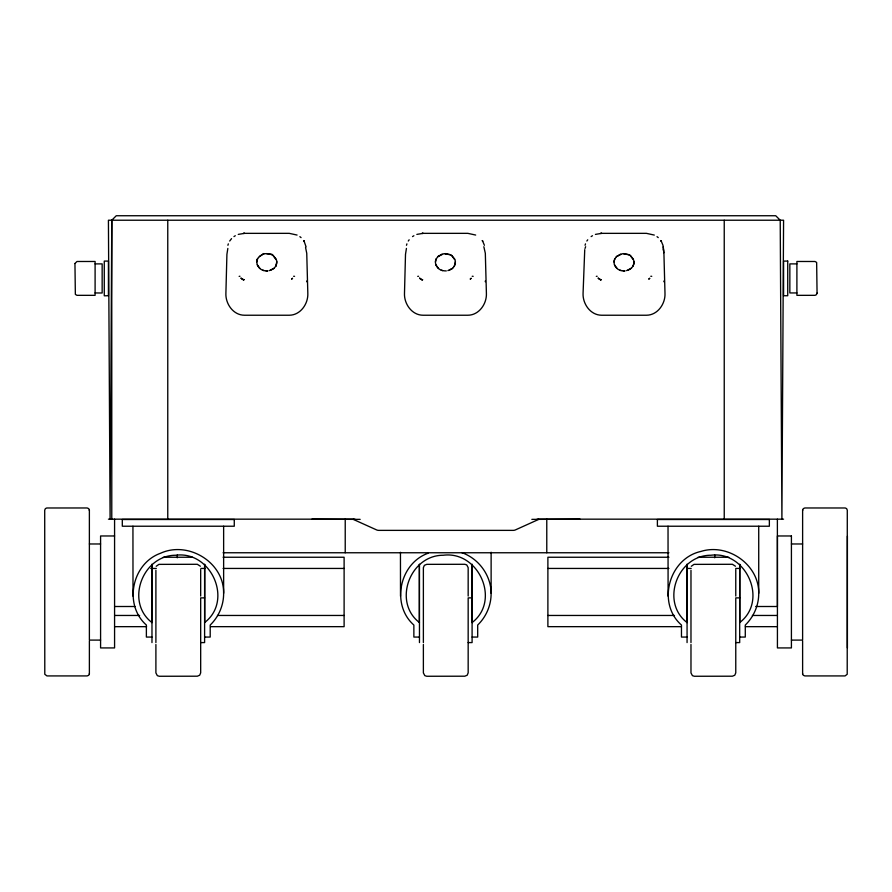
<?xml version="1.0" encoding="UTF-8"?>
<svg xmlns="http://www.w3.org/2000/svg" width="892" height="892" viewBox="0 0 892 892"><rect width="100%" height="100%" fill="white"/><g stroke="black" fill="none" stroke-linecap="round" stroke-linejoin="round"><path stroke-width="1.34" d="M204.602 637.066L210.2 637.066L210.2 625.047C218.73 616.829 223.736 605.133 223.636 593.269L223.636 526.224M472.091 637.066L477.688 637.066L477.688 625.047C486.218 616.829 491.224 605.133 491.124 593.269L491.124 552.226M739.691 637.066L745.288 637.066L745.288 625.047C753.818 616.829 758.824 605.133 758.724 593.269L758.724 526.224M111.779 220.224L110.095 519.166L108.423 220.224L783.577 220.224L781.905 519.166L780.221 220.224L775.739 215.741L116.261 215.741L111.779 220.224L111.779 519.166M151.975 637.066L146.377 637.066L146.377 625.047C123.386 604.776 131.86 563.421 160.605 553.23C188.201 540.574 224.171 562.384 223.636 593.269M419.463 637.066L413.866 637.066L413.866 625.047C390.852 604.765 399.415 563.454 428.093 553.23M687.063 637.066L681.466 637.066L681.466 625.047C656.59 603.282 668.978 558.47 700.922 551.434C727.827 542.927 759.125 564.614 758.724 593.269M89.39 673.683L88.732 675.266L87.148 675.924L46.953 675.924L44.79 674.274L44.712 510.213L45.369 508.63L46.741 507.983L87.148 507.972L88.732 508.63L89.39 510.458M257.699 258.725C254.978 263.675 259.048 269.863 264.333 270.677L262.727 270.187M436.288 258.725C433.568 263.675 437.637 269.863 442.923 270.677L441.317 270.187M614.878 258.725C612.157 263.675 616.216 269.863 621.501 270.677L619.907 270.187M802.61 673.683L803.268 675.266L804.852 675.924L845.047 675.924L847.21 674.274L847.288 510.213L846.631 508.63L845.259 507.983L804.852 507.972L803.268 508.63L802.61 510.458M259.349 256.528C271.982 249.113 254.32 257.42 256.851 261.913M269.284 270.633L274.067 268.28M447.873 270.633L452.657 268.28M626.552 270.644L631.235 268.28M263.519 254.097C266.351 252.425 280.367 256.461 266.507 253.573M442.109 254.075L437.771 256.673L443.748 253.729L450.46 254.733L445.097 253.573M620.698 254.075L616.35 256.673L622.337 253.729L629.038 254.733L623.686 253.573M276.855 261.646L275.706 266.329L276.799 263.385L276.654 260.453L273.03 255.357L276.275 259.282M455.444 261.646L454.296 266.329L455.377 263.385L455.232 260.453L451.62 255.357L454.864 259.282M435.43 261.913L436.143 259.048L437.927 256.528M614.019 261.913L614.733 259.048L616.517 256.528M275.806 266.184L273.788 268.548L270.611 270.298M454.385 266.184L452.378 268.548L449.2 270.298M634.022 261.646C634.257 265.805 631.547 268.96 627.79 270.298M227.839 248.433L226.914 254.343L225.899 293.133C225.33 303.704 233.202 315.21 244.464 315.233L289.253 315.233C300.504 315.21 308.387 303.704 307.818 293.133L306.748 253.272L305.543 247.418M406.429 248.433L405.503 254.343L404.489 293.133C403.92 303.704 411.792 315.21 423.053 315.233L467.843 315.233C479.093 315.21 486.976 303.704 486.396 293.133L485.326 253.272L483.832 246.705M584.739 249.66L583.078 293.133C582.498 303.704 590.381 315.21 601.643 315.233L646.421 315.233C657.683 315.21 665.555 303.704 664.986 293.133L663.916 253.272L662.99 245.311L661.228 241.085M257.275 264.824L259.94 268.503M435.865 264.824L438.518 268.503M614.454 264.824L617.108 268.503M227.906 245.289L228.319 243.862M406.484 245.289L406.908 243.862M585.074 245.289L585.486 243.862M585.018 248.433L585.654 246.705M632.974 266.184L633.967 263.385L633.822 260.453L630.209 255.357L633.443 259.282M156.212 566.275L158.932 564.368L197.322 564.29L200.365 566.219M691.3 566.275L694.021 564.368L732.41 564.29L735.454 566.219M229.69 241.03L231.541 238.643M408.28 241.03L409.138 239.803M586.858 241.03L587.728 239.803M204.602 622.571C233.514 600.572 211.159 550.587 175.757 555.248C142.53 555.181 124.991 602.055 151.975 622.571M472.091 622.571C501.003 600.572 478.647 550.587 443.246 555.248C409.885 555.125 392.547 602.089 419.463 622.571M739.691 622.571C768.603 600.572 746.247 550.587 710.846 555.248C677.485 555.125 660.147 602.089 687.063 622.571M233.96 236.581L235.298 235.733M412.539 236.581L413.877 235.733M591.128 236.581L592.466 235.733M580.079 519.166L538.768 519.367L515.543 529.848A5.597 5.597 0 0 1 513.179 530.372L378.821 530.372A5.597 5.597 0 0 1 376.457 529.848L353.232 519.367L311.921 519.166M238.253 234.395L244.464 233.358L289.253 233.347L297.081 235.053M416.843 234.395L423.053 233.358L467.843 233.347L475.67 235.053M595.432 234.395L601.643 233.358L646.421 233.347L654.304 235.075M446.29 270.923L443.703 270.8M239.145 276.353L239.97 276.264M417.724 276.353L418.56 276.264M596.313 276.353L597.149 276.264M266.006 270.923L267.901 270.878L265.114 270.8M623.185 270.923L625.08 270.878L622.293 270.8M353.232 519.367L360.156 519.356M95.098 263.887L102.156 263.887L102.156 293L95.098 292.944M796.902 263.887L789.844 263.887L789.844 292.944L796.902 292.944M108.423 519.166L354.893 519.166M537.107 519.166L783.577 519.166M114.577 535.969L100.584 535.969L100.584 647.927L114.577 647.927L114.577 519.166M89.39 543.975L100.584 543.975M791.416 543.975L802.61 543.975M223.089 552.761L668.911 552.761M163.269 557.244L192.482 557.244M223.089 557.244L344.111 557.244L344.111 626.663L210.568 626.663M668.911 557.244L547.889 557.244L547.889 626.663L681.432 626.663M698.124 557.244L728.731 557.244M150.748 568.438L156.312 568.438M200.823 568.438L205.004 568.438M223.089 568.438L344.111 568.438M547.889 568.438L668.911 568.438M686.996 568.438L691.177 568.438M735.688 568.438L739.858 568.438M204.602 597.885L200.678 597.885L200.678 672.847L199.696 675.222L197.322 676.203L159.255 676.259L157.326 675.645L155.899 672.903L155.899 644.481M472.091 597.885L468.166 597.885L468.166 672.847L467.185 675.222L464.81 676.203L426.744 676.259L424.815 675.645L423.377 672.903L423.377 644.481M739.691 597.885L735.766 597.885L735.766 672.847L734.785 675.222L732.41 676.203L694.344 676.259L692.415 675.645L690.977 672.903L690.977 644.481M114.577 606.504L135.049 606.504M755.669 606.504L777.423 606.504L777.378 519.166M114.577 615.458L139.62 615.458M217.525 615.458L344.111 615.458M547.889 615.458L674.475 615.458M752.38 615.458L777.423 615.458M114.577 626.663L146.578 626.663M745.422 626.663L777.423 626.663M100.584 640.099L89.39 640.099L89.378 510.001M791.416 640.099L802.61 640.099L802.622 510.001M200.678 642.586L204.602 642.586L204.602 564.324M468.166 642.586L472.091 642.586L472.091 564.324M735.766 642.586L739.691 642.586L739.691 564.324M531.844 519.356L538.768 519.367M651.751 276.308L650.792 276.275M473.161 276.308L472.202 276.275M294.572 276.308L293.613 276.275M461.643 552.572C478.58 558.414 491.046 575.262 491.124 593.269M629.038 254.733L630.321 255.525M450.46 254.733L451.62 255.413M271.87 254.733L273.03 255.413M657.025 236.648L658.24 237.606M299.857 236.648L301.072 237.606M660.838 240.595L661.318 241.241L660.95 240.74M482.249 240.595L482.728 241.241L482.36 240.74M303.659 240.595L304.139 241.241L303.771 240.74M482.65 241.085L484.401 245.311M304.06 241.085L306.079 246.883M663.336 249.66L663.503 250.295M663.849 252.77L663.258 246.883M802.622 673.895L802.61 640.98M663.871 281.025L663.871 281.76M485.281 281.025L485.293 281.76M306.692 281.025L306.703 281.76M668.03 526.224L668.097 596.191M400.452 552.293L400.497 596.191M132.941 526.224L133.008 596.191M847.4 536.17L847.4 647.927M739.825 564.391L739.825 622.571M735.766 569.598L735.766 596.068M724.237 220.224L724.237 519.166M714.715 555.036L714.715 557.79M690.977 570.3L690.977 642.586M687.063 564.324L687.063 642.586M686.929 564.391L686.929 622.571M546.774 519.166L546.774 552.761M472.225 564.391L472.225 622.571M468.166 596.068L468.166 567.647L466.739 564.904L464.81 564.29L426.744 564.346L424.369 565.338L423.377 567.702L423.377 642.586M419.463 564.324L419.463 642.586M419.329 564.391L419.329 622.571M345.226 519.166L345.226 552.761M204.736 564.391L204.736 622.571M200.678 569.598L200.678 596.068M177.285 555.036L177.285 557.79M167.763 220.224L167.763 519.166M155.899 570.3L155.899 642.586M151.975 564.324L151.975 642.586M151.841 564.391L151.841 622.571M89.39 640.98L89.378 673.895M74.95 263.508L75.352 294.393L76.968 295.33L95.098 295.341L95.098 261.479L76.968 261.49L74.95 263.508M817.061 293.111L816.403 294.695L815.032 295.33L796.902 295.341L796.902 261.479L815.032 261.49L816.648 262.426L817.061 293.111M292.498 278.36L291.729 279.018L292.498 278.36M471.087 278.36L470.318 279.018L471.087 278.36M649.677 278.36L648.908 279.018L649.677 278.36M244.464 233.347L243.382 233.392L244.464 233.358M423.053 233.347L421.972 233.392L423.053 233.358M601.643 233.347L600.55 233.392L601.643 233.358M108.423 295.731L104.275 295.798L104.275 261.088L108.423 261.088L108.423 295.731M787.725 261.088L783.577 261.088L783.577 295.731L787.725 295.731L787.725 261.088M234.273 519.501L122.304 519.501L122.304 526.224L234.273 526.224L234.273 519.501M769.361 519.501L657.393 519.501L657.393 526.224L769.361 526.224L769.361 519.501M791.416 535.969L777.423 535.969L777.423 647.927L791.416 647.927L791.416 535.969M601.175 279.731L600.271 279.553L601.175 279.731M422.585 279.731L421.782 279.586L422.585 279.731M244.007 279.731L243.103 279.553L244.007 279.731M600.717 279.664L599.848 279.408L600.717 279.664M422.139 279.664L421.258 279.408L422.139 279.664M243.549 279.664L242.669 279.408L243.549 279.664M599.446 279.196L598.231 278.17L599.446 279.196M420.857 279.196L419.641 278.17L420.857 279.196M242.267 279.196L241.063 278.17L242.267 279.196"/></g></svg>
